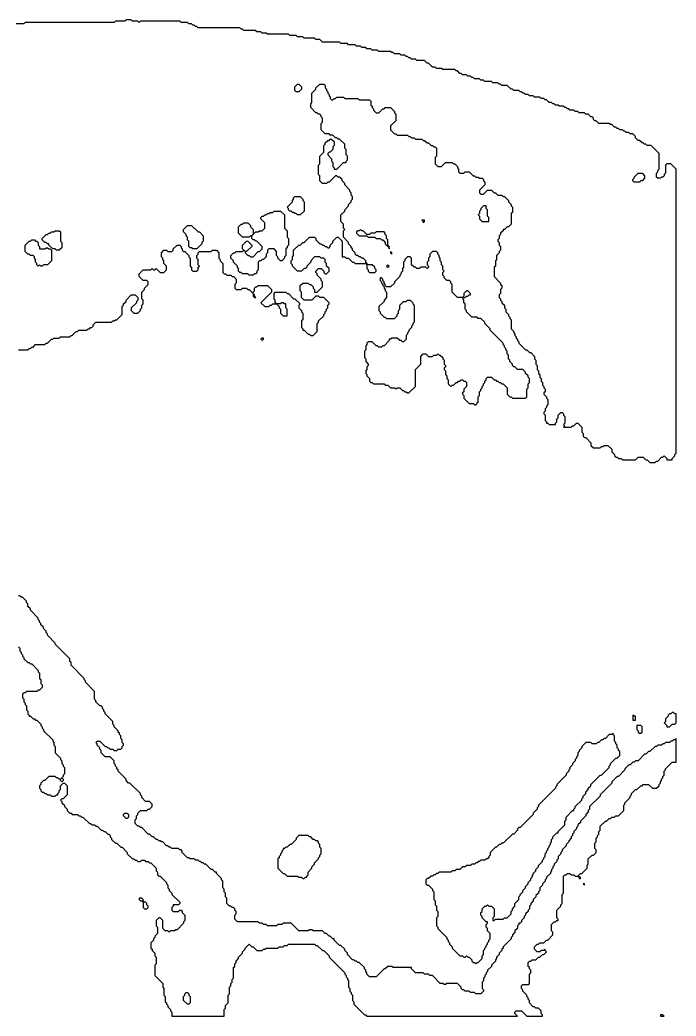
# Model space of a CAD drawing. Header units: millimetres. Extents: x 0 to 500, y 0 to 381.
# Drawn here: x 249 to 499.5, y 0.5 to 381 of the extents above; entities that cross this region are included whole.
import ezdxf

# ---------------------------------------------------------------- set-up
doc = ezdxf.new("R2010")
doc.units = ezdxf.units.MM

msp = doc.modelspace()

# ---------------------------------------------------------------- linework, layer by layer
for points in [[(248.5, 255), (252, 255), (252.5, 255.5), (253, 255.5), (253.5, 256), (254, 256), (255, 257), (258.5, 257), (259, 257.5), (259.5, 257.5), (261, 259), (261.5, 259), (262, 259.5), (264, 259.5), (264.5, 260), (268, 260), (268.5, 260.5), (269, 260.5), (270.5, 262), (271, 262), (271.5, 262.5), (274.5, 262.5), (275, 263), (275.5, 263), (276, 263.5), (276.5, 263.5), (277, 264), (277, 264.5), (278, 265.5), (284, 265.5), (284.5, 266), (285, 266), (285.5, 266.5), (286, 266.5), (288, 268.5), (288, 271.5), (288.5, 272), (288.5, 272.5), (289.5, 273.5), (289.5, 274), (291.5, 276), (293, 276), (294, 275), (294, 274), (293.5, 273.5), (293.5, 273), (291.5, 271), (291.5, 270), (292.5, 269), (294, 269), (295, 270), (295, 270.5), (295.5, 271), (295.5, 272), (296, 272.5), (296, 274), (295.5, 274.5), (295.5, 277), (296.5, 278), (296.5, 278.5), (298, 280), (298, 281), (297.5, 281.5), (296, 281.5), (294.5, 283), (294.5, 284), (296, 285.5), (299, 285.5), (299.5, 286), (300, 285.5), (300.5, 285.5), (301, 286), (302.5, 284.5), (304, 284.5), (305, 285.5), (305, 287), (304, 288), (304, 289), (303.5, 289.5), (303.5, 290), (303, 290.5), (303, 292), (304, 293), (305, 293), (305.5, 292.5), (307, 292.5), (307.5, 293), (307.5, 293.5), (309, 295), (310, 295), (310.5, 294.5), (310.5, 294), (311, 293.5), (311, 293), (311.5, 292.5), (312, 292.5), (313.5, 291), (313.5, 290.5), (314, 290), (314, 287), (314.5, 286.5), (314.5, 285.5), (315, 285), (316.5, 285), (317, 285.5), (317, 286.5), (317.5, 287), (317, 287.5), (317, 289.5), (316.5, 290), (316.5, 291), (317, 291.5), (317, 292), (317.5, 292.5), (322, 292.5), (322.5, 293), (324, 293), (325, 292), (325, 290), (325.5, 289.5), (325.5, 289), (326.5, 288), (326.5, 284.5), (327, 284), (327.5, 284), (328, 283.5), (329.5, 283.5), (330, 283), (330.5, 283), (331.5, 282), (331.5, 280.5), (331, 280), (331, 278.5), (331.5, 278), (333.5, 278), (334, 278.5), (335.5, 278.5), (336, 278), (336.5, 278), (338, 276.5), (338, 275.5), (338.5, 275), (339, 275), (338.5, 275.5), (338.5, 276), (338, 276.5), (338, 277), (338.5, 277.5), (338.5, 278.5), (339, 279), (339.5, 279), (340, 279.5), (343.5, 279.5), (345, 278), (345, 277), (341, 273), (342.5, 271.5), (344, 271.5), (344.5, 272), (345, 272), (345.5, 272.5), (347, 272.5), (348, 271.5), (348, 271), (348.5, 270.5), (348.5, 269), (349.5, 268), (351, 268), (351, 270.5), (350.5, 271), (350.5, 272.5), (350, 272.5), (349.5, 273), (349, 273), (348.5, 272.5), (347, 272.5), (346.5, 273), (346.5, 274), (346, 274.5), (346, 276.5), (346.5, 277), (350.5, 277), (351, 276.5), (351.5, 276.5), (353.5, 274.5), (354, 274.5), (356, 272.5), (355.5, 272), (355.5, 271), (356.5, 270), (356.5, 269.5), (357, 269), (357, 266.5), (356.5, 266), (356.5, 263.5), (357, 263), (357, 262.5), (357.5, 262.5), (359, 261), (359.5, 261), (360, 260.5), (361, 260.5), (362.5, 262), (362.5, 265), (363, 265.5), (363, 266), (365, 268), (365, 268.5), (365.5, 269), (365.5, 269.5), (366, 270), (366, 270.5), (366.5, 271), (366.5, 272), (367, 272.5), (367, 273), (365, 275), (363.5, 275), (363, 275.5), (362, 275.5), (360.5, 274), (357.5, 274), (356.5, 275), (356.5, 277), (356, 277.5), (356, 279.5), (357, 280.5), (359, 280.5), (359.5, 280), (360, 280), (361, 279), (361, 278.5), (361.5, 278), (361.5, 277), (362.5, 277), (364.5, 279), (364.5, 281), (364, 281.5), (364, 282), (362.5, 283.5), (362.5, 284), (362, 284.5), (362, 285), (363, 286), (364, 286), (365, 285), (365, 284.5), (365.5, 284), (366, 284), (367, 285), (367, 286), (366, 287), (366, 288), (365.5, 288.5), (365.5, 289.5), (365, 290), (364, 290), (363.5, 290.5), (361.5, 290.5), (360, 289), (360, 288.5), (358.5, 287), (358.5, 286.5), (358, 286), (357.5, 286), (356.5, 285), (355, 285), (353, 287), (353, 287.5), (352.5, 288), (352.5, 289), (353, 289.5), (353, 290.5), (353.5, 291), (353.5, 293), (355.5, 295), (356, 295), (357, 296), (357.5, 296), (359.5, 298), (361.5, 298), (362, 297.5), (362, 297), (363.5, 295.5), (364, 295.5), (364.5, 295), (365, 295), (365.5, 294.5), (366, 294.5), (366.5, 294), (367, 294), (367.5, 294.5), (367.5, 295), (368.5, 296), (368.5, 296.5), (370, 298), (370.5, 298), (372, 296.5), (372, 290.5), (373, 290.5), (373.5, 290), (374.5, 290), (376, 288.5), (376.5, 288.5), (377, 288), (381, 288), (381.5, 287.5), (381.5, 286), (382, 285.5), (382, 285), (382.5, 284.5), (384.5, 284.5), (385, 285), (385, 285.5), (384.5, 286), (384.5, 286.5), (383.5, 287.5), (382, 287.5), (381, 288.5), (381, 289), (380, 290), (379.5, 290), (379, 290.5), (378.5, 290.5), (378, 291), (377.5, 291), (377, 291.5), (377, 292), (376, 293), (376, 293.5), (375.5, 294), (375.5, 294.5), (374.5, 295.5), (374.5, 296), (372.5, 298), (372.5, 300.5), (373, 301), (372.5, 301.5), (372.5, 303), (371.5, 304), (371.5, 306.5), (373, 308), (373, 308.5), (374.5, 310), (374.5, 310.5), (375.5, 311.5), (375.5, 312), (376, 312.5), (376, 313.5), (375.5, 314), (375.5, 315), (375, 315.5), (375, 316), (373, 318), (373, 318.5), (372, 319.5), (372, 320), (371, 321), (370.5, 321), (370, 321.5), (369.5, 321.5), (367, 319), (366.5, 319), (366, 318.5), (364.5, 318.5), (363.5, 319.5), (363.5, 321.5), (363, 322), (363, 325.5), (363.5, 326), (363.5, 329), (365, 330.5), (365, 333), (365.5, 333.5), (365.5, 334), (366.5, 335), (367, 335), (367.5, 335.5), (368, 335.5), (369, 334.5), (369, 333), (368.5, 332.5), (368.5, 331.5), (367.5, 330.5), (367, 330.5), (366.5, 330), (366.5, 329.5), (368, 328), (368, 327), (368.5, 326.5), (368.5, 325), (369, 324.5), (369, 324), (370, 324), (372.5, 326.5), (373.5, 326.5), (373.5, 327), (374, 327.5), (374, 329), (373.5, 329.5), (373.5, 331.5), (373, 332), (373, 333.5), (371, 335.5), (370.5, 335.5), (370, 336), (369.5, 336), (368.5, 337), (367.5, 337), (367, 337.5), (365.5, 337.5), (364, 339), (364, 341.5), (364.5, 342), (364.5, 343.5), (364, 344), (364, 344.5), (363.5, 345), (363, 345), (362.5, 345.5), (362, 345.5), (360, 347.5), (360, 349), (360.5, 349.5), (360.5, 353), (362, 354.5), (362, 355), (363.5, 356.5), (365, 356.5), (365.5, 356), (365.5, 355), (366, 354.5), (366, 354), (366.5, 353.5), (366.5, 353), (367, 352.5), (367, 352), (367.5, 351.5), (367.5, 351), (368, 350.5), (368.5, 350.5), (369, 351), (369.5, 351), (370, 351.5), (372.5, 351.5), (373, 351), (378, 351), (378.5, 350.5), (382.5, 350.5), (383, 350), (383, 348.5), (383.5, 348), (383.5, 347.5), (384, 347), (384, 346.5), (385, 345.5), (386, 345.5), (387.5, 347), (388, 347), (388.5, 347.5), (390.5, 347.5), (392, 346), (392, 345.5), (392.5, 345), (392.5, 342.5), (390.5, 340.5), (390.5, 339), (392, 337.5), (392.5, 337.5), (393, 337), (397, 337), (397.5, 336.5), (398, 336.5), (398.5, 336), (399.5, 336), (400, 335.5), (402.5, 335.5), (403, 335), (403.5, 335), (404.5, 334), (405, 334), (406, 333), (406.5, 333), (407, 332.5), (407.5, 332.5), (408, 332), (408, 329), (407.5, 328.5), (407.5, 326), (408.5, 325), (410, 325), (411.5, 326.5), (414, 326.5), (414.5, 326), (415, 326), (416, 325), (416, 324.5), (416.5, 324), (416.5, 323), (417, 322.5), (418.5, 322.5), (419, 323), (420.5, 323), (422, 321.5), (422.5, 321.5), (423, 321), (424, 321), (424.5, 320.5), (425.5, 320.5), (426, 320), (426, 319.5), (426.5, 319), (426.5, 318), (424.5, 316), (424.5, 315), (425, 314.5), (426, 314.5), (427.5, 316), (429, 316), (430, 315), (430.5, 315), (431.5, 314), (433, 314), (433.5, 313.5), (434, 313.5), (435.5, 312), (435.5, 311.5), (436.5, 310.5), (436.5, 310), (437, 309.5), (437, 307.5), (436.5, 307), (436.5, 303), (435.5, 302), (435, 302), (434, 301), (433.5, 301), (433.5, 300.5), (432.5, 299.5), (432.5, 299), (432, 298.5), (432, 297.5), (431.5, 297), (431.5, 296.5), (432, 296), (432, 295), (432.5, 294.5), (432.5, 293), (432, 292.5), (432, 292), (431, 291), (431, 289.5), (430.5, 289), (430.5, 287), (430, 286.5), (430, 283), (432.5, 280.5), (432.5, 280), (433, 279.5), (433, 278.5), (432.5, 278), (432.5, 276.5), (432, 276), (432, 275), (432.5, 274.5), (432.5, 274), (433, 273.5), (433, 273), (434, 272), (434, 271), (434.5, 270.5), (434.5, 269.5), (435.5, 268.5), (435.5, 268), (436, 267.5), (436, 267), (436.5, 266.5), (436.5, 263), (437.5, 262), (437.5, 261.5), (438, 261), (438, 260.5), (438.5, 260), (438.5, 259.5), (439, 259), (439, 258.5), (439.5, 258), (439.5, 257.5), (442, 255), (442.5, 255), (443.5, 254), (444, 254), (445.5, 252.5), (445.5, 251.5), (446, 251), (446, 249.5), (446.5, 249), (446.5, 247.5), (447, 247), (447, 246), (447.5, 245.5), (447.5, 244.5), (448, 244), (448, 243), (448.5, 242.5), (448.5, 241.5), (449, 241), (449, 240.5), (449.5, 240), (449.5, 239), (449, 238.5), (449, 238), (450, 237), (450, 236.5), (450.5, 236), (450.5, 234), (450, 233.5), (450, 233), (449.5, 232.5), (449.5, 231.5), (449, 231), (449, 230.5), (449.5, 230), (449.5, 228), (450, 227.5), (450, 227), (450.5, 227), (451, 226.5), (453.5, 226.5), (453.5, 227), (454, 227.5), (454, 228.5), (454.5, 229), (454.5, 230), (455.5, 231), (456, 231), (456.5, 230.5), (456.5, 230), (457, 229.5), (457, 227), (456.5, 226.5), (457, 226), (456.5, 225.5), (459.5, 225.5), (460, 226), (460.5, 226), (461.5, 227), (462, 227), (463.5, 225.5), (463.5, 223.5), (464, 223), (464, 222), (464.5, 221.5), (465, 221.5), (467, 219.5), (467, 218.5), (468, 217.5), (470.5, 217.5), (471, 218), (471.5, 218), (472, 218.5), (473.5, 218.5), (475, 217), (475, 216), (476, 215), (476, 214.5), (476.5, 214), (477, 214), (477.5, 213.5), (478.5, 213.5), (479, 213), (484, 213), (485, 214), (487, 214), (488, 213), (488.5, 213), (489.5, 212), (491.5, 212), (492, 212.5), (492.5, 212.5), (494, 214), (494.5, 214), (495, 214.5), (496, 213.5), (496, 213), (498, 213), (498, 213.5), (499, 214.5), (499, 215), (499.5, 215.5), (499.5, 324), (497.5, 326), (496, 326), (495.5, 325.5), (495.5, 322.5), (495, 322), (495, 321.5), (494.5, 321), (494, 321), (493.5, 320.5), (492.5, 320.5), (492, 321), (492, 322.5), (492.5, 323), (492.5, 323.5), (493, 324), (493, 330), (490, 333), (488.5, 333), (488, 333.5), (487.5, 333.5), (487, 334), (486.5, 334), (485.5, 335), (485, 335), (484, 336), (484, 336.5), (483, 337.5), (482, 337.5), (481.5, 338), (480.5, 338), (480, 338.5), (479.5, 338.5), (479, 339), (478, 339), (477.5, 339.5), (477, 339.5), (476.5, 340), (476, 340), (475, 341), (474.5, 341), (474, 341.5), (470, 341.5), (469, 342.5), (468.5, 342.5), (468, 343), (468, 343.5), (467.5, 344), (467, 344), (466, 345), (465, 345), (464.5, 345.5), (462.5, 345.5), (462, 346), (461, 346), (460.5, 346.5), (459, 346.5), (458.5, 347), (458, 347), (457.5, 347.5), (457, 347.5), (456.5, 348), (455, 348), (454.5, 348.5), (453.5, 348.5), (453, 349), (452.5, 349), (452, 349.5), (451, 349.5), (450, 350.5), (449.5, 350.5), (449, 351), (448, 351), (447.5, 351.5), (445.5, 351.5), (445, 352), (443.5, 352), (443, 352.5), (442, 352.5), (441.5, 353), (441, 353), (440.5, 353.5), (440, 353.5), (439.5, 354), (437.5, 354), (437, 354.5), (436.5, 354.5), (435, 356), (433, 356), (432.5, 356.5), (432, 356.5), (431.5, 357), (429.5, 357), (429, 357.5), (426.5, 357.5), (426, 358), (425, 358), (424.5, 358.5), (422.5, 358.5), (422, 359), (421.5, 359), (421, 359.5), (420, 359.5), (419.5, 360), (418, 360), (417.5, 360.5), (417, 360.5), (416, 361.5), (415.5, 361.5), (415, 362), (410.5, 362), (410, 362.5), (408, 362.5), (407.5, 363), (406.5, 363), (405, 364.5), (404.5, 364.5), (403.5, 365.5), (400.5, 365.5), (400, 366), (398.5, 366), (398, 366.5), (397.5, 366.5), (397, 367), (396.5, 367), (396, 367.5), (394.5, 367.5), (394, 368), (392, 368), (391.5, 368.5), (391, 368.5), (390.5, 369), (386, 369), (385.5, 369.5), (383.5, 369.5), (383, 370), (381.5, 370), (381, 370.5), (379.5, 370.5), (379, 371), (377.5, 371), (377, 371.5), (374.5, 371.5), (374, 372), (371.5, 372), (371, 372.5), (364.5, 372.5), (363.5, 373.5), (362, 373.5), (361.5, 374), (357.5, 374), (357, 374.5), (355, 374.5), (354.5, 375), (352, 375), (351.5, 375.5), (343.5, 375.5), (343, 376), (341.5, 376), (341, 376.5), (339.5, 376.5), (339, 377), (334.5, 377), (334, 377.5), (333.5, 377.5), (333, 378), (317, 378), (316.5, 378.5), (316, 378.5), (315.5, 379), (315, 379), (314.5, 379.5), (313.5, 379.5), (313, 380), (310.5, 380), (310, 380.5), (295, 380.5), (294.5, 380), (294, 380.5), (292, 380.5), (291.5, 381), (289.5, 381), (289, 380.5), (285.5, 380.5), (285, 380), (251, 380), (250.5, 379.5), (247.5, 379.5)], [(248.5, 141.5), (249, 141), (249, 140), (249.5, 139.5), (249.5, 139), (250, 138.5), (250, 138), (250.5, 137.5), (250.5, 137), (252, 135.5), (252.5, 135.5), (253, 135), (253.5, 135), (256, 132.5), (256, 132), (256.5, 131.5), (256.5, 129.5), (257, 129), (257, 127.5), (257.5, 127), (257.5, 126), (256.5, 125), (256, 125), (255.5, 124.5), (251.5, 124.5), (251, 124), (250.5, 124), (250, 123.5), (250, 122), (250.5, 121.5), (250.5, 120.5), (251, 120), (251, 119.5), (251.5, 119), (251.5, 117.5), (252, 117), (252, 116), (252.5, 115.5), (252.5, 115), (253, 115), (254, 114), (254.5, 114), (255, 113.5), (255.5, 113.5), (257, 112), (257, 111.5), (257.5, 111), (257.5, 110.5), (258, 110), (258, 109.5), (261.5, 106), (261.5, 105.5), (262, 105), (262, 104), (262.5, 103.5), (262.5, 101), (264.5, 99), (264.5, 98.5), (265, 98), (265, 97), (265.5, 96.5), (265.5, 96), (266, 95.5), (266, 93), (265.5, 92.5), (265.5, 92), (264.5, 91), (264, 91), (263.5, 91.5), (263, 91.5), (262.5, 92), (260, 92), (258.5, 90.5), (258, 90.5), (257, 89.5), (257, 89), (256.5, 88.5), (256.5, 87.5), (257, 87), (257, 86.5), (257.5, 86), (258, 86), (258.5, 85.5), (259, 85.5), (259.5, 85), (260.5, 85), (261, 84.5), (262.5, 84.5), (263, 85), (263.5, 85), (263.5, 85.5), (264, 86), (264, 86.5), (264.5, 87), (264.5, 88.5), (265.5, 89.5), (266, 89.5), (267, 88.5), (267, 85), (265.5, 83.5), (265, 83.5), (264.5, 83), (265, 82.5), (265, 82), (266, 81), (266, 80.5), (267, 79.5), (267, 79), (268, 78), (268.5, 78), (269, 77.5), (271, 77.5), (271.5, 77), (272, 77), (272.5, 76.5), (273, 76.5), (275.5, 74), (276, 74), (276.5, 73.5), (277.5, 73.5), (278, 73), (278.5, 73), (280, 71.5), (280.5, 71.5), (281, 71), (281.5, 71), (282.5, 70), (283, 70), (283.5, 69.5), (283.5, 69), (284, 68.5), (284, 68), (285.5, 66.5), (286, 66.5), (287.5, 65), (288, 65), (290, 63), (290, 62.5), (292, 60.5), (292.5, 60.5), (293, 60), (293.5, 60), (294, 59.5), (295, 59.5), (295.5, 60), (296.5, 60), (297, 59.5), (298, 59.5), (298.5, 59), (299, 59), (301, 57), (301, 56), (301.5, 55.5), (301.5, 54.5), (302, 54), (302.5, 54), (305, 51.5), (305, 51), (305.5, 50.5), (305.5, 49.5), (306, 49), (306, 48.5), (307, 47.5), (307, 47), (310, 44), (310, 43.5), (309.5, 43), (307.5, 43), (307.5, 42.5), (307, 42), (307, 41), (307.5, 40.5), (309.5, 40.5), (310, 41), (310.5, 41), (311, 40.5), (311, 40), (312, 39), (312, 37), (311.5, 36.5), (311.5, 36), (309, 33.5), (308.5, 33.5), (308, 33), (306.5, 33), (306, 32.5), (305.5, 33), (304.5, 33), (303.5, 34), (303.5, 37), (302.5, 38), (302, 38), (301, 37), (301, 35), (301.5, 34.5), (301.5, 32), (300.5, 31), (300.5, 30.5), (300, 30), (300, 29.5), (299, 28.5), (299, 26.5), (299.5, 26), (299.5, 25.5), (300.5, 24.5), (300.5, 23.5), (301, 23), (301, 20.5), (300.5, 20), (300.5, 16), (303.5, 13), (303.5, 11.5), (304, 11), (304, 8.5), (304.5, 8), (304.5, 6), (305, 5.5), (305, 5), (305.5, 4.5), (305.5, 4), (306.5, 3), (306.5, 2.5), (307, 2), (307, 0.5), (327, 0.5), (327, 3), (327.5, 3.5), (327.5, 4.5), (328.5, 5.5), (328.5, 8.5), (329, 9), (329, 11.5), (329.5, 12), (329.5, 13), (330, 13.5), (330, 14.5), (330.5, 15), (330.5, 19), (331, 19.5), (331, 20.5), (331.5, 21), (331.5, 21.5), (332.5, 22.5), (332.5, 23), (334, 24.5), (334, 25), (335, 26), (335, 26.5), (336.5, 28), (337.5, 27), (338, 27), (339.5, 25.5), (341.5, 25.5), (342, 26), (342.5, 26), (343, 26.5), (347.5, 26.5), (348, 27), (349.5, 27), (350, 27.5), (351, 27.5), (351.5, 28), (361.5, 28), (362, 27.5), (362.5, 27.5), (364.5, 25.5), (365, 25.5), (367, 23.5), (367, 23), (373, 17), (373, 16.5), (373.5, 16), (373.5, 15.5), (374, 15), (374, 14.5), (374.5, 14), (374.5, 11.5), (375, 11), (375, 10), (375.5, 9.5), (375.5, 9), (376, 8.5), (376, 6.5), (376.5, 6), (376.5, 5), (380.5, 1), (381, 1), (381.5, 0.5), (439, 0.5), (438, 1.5), (438, 2), (438.5, 2.5), (440.5, 2.5), (442.5, 0.5), (448.5, 0.5), (448.5, 1), (448, 1.5), (448, 2.5), (447, 3.5), (446, 3.5), (445.5, 4), (445, 4), (443.5, 5.5), (443.5, 6.5), (443, 7), (443, 7.5), (442.5, 8), (442.5, 8.5), (441, 10), (441, 10.5), (440.5, 11), (440.5, 12), (441, 12.5), (443, 12.5), (443.5, 13), (443.5, 16.5), (444, 17), (444, 18), (443.5, 18.5), (443.5, 19), (443, 19.5), (443, 21), (443.5, 21.5), (444, 21.5), (444.5, 22), (446, 22), (447, 23), (447.5, 23), (448.5, 24), (449, 24), (450, 25), (449.5, 25.5), (449.5, 26), (449, 25.5), (448, 25.5), (447.5, 25), (446.5, 25), (445.5, 26), (445.5, 27), (446.5, 28), (447, 28), (447.5, 28.5), (449, 28.5), (450, 29.5), (450.5, 29.5), (452.5, 31.5), (452.5, 32.5), (452, 33), (452, 35.5), (453, 36.5), (453.5, 36.5), (454, 37), (454.5, 37), (454.5, 37.5), (454, 38), (454, 41), (455.5, 42.5), (455.5, 43), (456, 43.5), (456, 47), (456.5, 47.5), (456.5, 54), (457, 54.5), (457.5, 54.5), (458, 55), (459, 55), (459.5, 54.5), (460.5, 54.5), (461, 54), (462, 54), (462.5, 53.5), (462.5, 53), (463, 53), (463, 53.5), (462.5, 53.5), (462, 54), (463, 55), (463.5, 55), (465.5, 57), (465.5, 58), (466, 58.5), (466, 60.5), (467.5, 62), (468, 62), (469, 63), (469, 64), (468.5, 64.5), (468.5, 66.5), (469, 67), (469, 68.5), (469.5, 69), (469.5, 69.5), (470, 70), (470, 71), (470.5, 71.5), (470.5, 73), (472.5, 75), (473, 75), (474, 76), (474.5, 76), (475, 76.5), (476, 76.5), (476.5, 77), (477.5, 77), (479.5, 79), (479.5, 81), (480, 81.5), (480, 82), (482, 84), (482, 84.5), (482.5, 85), (482.5, 85.5), (484, 87), (484.5, 87), (486, 88.5), (486.5, 88.5), (487, 89), (489, 89), (490.5, 87.5), (492, 87.5), (493, 88.5), (493, 89), (493.5, 89.5), (493.5, 90), (494, 90.5), (494, 91), (494.5, 91.5), (494.5, 92), (495, 92.5), (495, 94), (495.5, 94.5), (495.5, 95), (498, 97.5), (499.5, 97.5), (499.5, 106.5), (499, 106), (498.5, 106), (498, 105.5), (497.5, 105.5), (497, 105), (495.5, 105), (495, 104.5), (494.5, 104.5), (494, 104), (492.5, 104), (492, 103.5), (491.5, 103.5), (489.5, 101.5), (489, 101.5), (488, 100.5), (487.5, 100.5), (485, 98), (484, 98), (483.5, 97.5), (483, 97.5), (482, 96.5), (481.5, 96.5), (480, 95), (480, 94.5), (477.5, 92), (477, 92), (475, 90), (475, 89.5), (470.5, 85), (470.5, 84.5), (466.5, 80.5), (466.5, 79.5), (466, 79), (466, 78.5), (465, 77.5), (465, 77), (463, 75), (463, 74.5), (462, 73.5), (462, 73), (461.5, 72.5), (461.5, 72), (460.5, 71), (460.5, 70.5), (460, 70), (460, 69.5), (459.5, 69), (459.5, 68.5), (458.5, 67.5), (458.5, 67), (457.5, 66), (457.5, 65.5), (456, 64), (456, 63.5), (455.5, 63), (455.5, 62.5), (454.5, 61.5), (454.5, 60.5), (454, 60), (454, 59.5), (453, 58.5), (453, 58), (452.5, 57.5), (452.5, 57), (452, 56.5), (452, 56), (451.5, 55.5), (451.5, 55), (450, 53.5), (450, 53), (449.5, 52.5), (449.5, 52), (448.5, 51), (448.5, 50.5), (447.5, 49.5), (447.5, 48.5), (447, 48), (447, 47.5), (446, 46.5), (446, 46), (445, 45), (445, 44.5), (444, 43.5), (444, 43), (443.5, 42.5), (443.5, 41.5), (443, 41), (443, 40.5), (442, 39.5), (442, 39), (441.5, 38.5), (441.5, 38), (440.5, 37), (440.5, 36.5), (440, 36), (439.5, 36), (439.5, 35.5), (439, 35), (439, 34), (438, 33), (438, 32.5), (437, 31.5), (437, 31), (436.5, 30.5), (436.5, 30), (433.5, 27), (433.5, 26.5), (433, 26), (433, 25.5), (432, 24.5), (432, 24), (431, 23), (431, 22.5), (430.5, 22), (430.5, 21.5), (429, 20), (429, 19.5), (427.5, 18), (427.5, 17.5), (427, 17), (427, 16.5), (426.5, 16), (426.5, 15.5), (426, 15), (426, 14), (425.5, 13.5), (425.5, 11), (426, 10.5), (426, 10), (425, 9), (423, 9), (422.5, 9.5), (421, 9.5), (420.5, 10), (419, 10), (418.5, 10.5), (418, 10.5), (417.5, 11), (417.5, 11.5), (416, 13), (412, 13), (411.5, 12.5), (411, 12.5), (410.5, 13), (409.5, 13), (406.5, 16), (405.5, 16), (405, 16.5), (403.5, 16.5), (403, 17), (400, 17), (398.5, 18.5), (398.5, 19), (391.5, 19), (391, 19.5), (389.5, 19.5), (388.5, 18.5), (388, 18.5), (385, 15.5), (382.5, 15.5), (381.5, 16.5), (381.5, 17), (381, 17.5), (381, 18), (380.5, 18.5), (380.5, 19), (378.5, 21), (378, 21), (377.5, 21.5), (377, 21.5), (376.5, 22), (376, 22), (374, 24), (374, 24.5), (373, 25.5), (373, 26), (371.5, 27.5), (371, 27.5), (369, 29.5), (369, 30), (368.5, 30), (367.5, 31), (367, 31), (366, 32), (365.5, 32), (364.5, 33), (361, 33), (360.5, 33.5), (359.5, 33.5), (359, 33), (355.5, 33), (352.5, 36), (349.5, 36), (349, 35.5), (347.5, 35.5), (347, 35), (343.5, 35), (343, 35.5), (342, 35.5), (341.5, 36), (340.5, 36), (340, 36.5), (332, 36.5), (331, 37.5), (331, 39), (331.5, 39.5), (331.5, 40.5), (331, 41), (331, 41.5), (330.5, 42), (330, 42), (329.5, 42.5), (329, 42.5), (328, 43.5), (328, 45.5), (327.5, 46), (327.5, 47.5), (327, 48), (327, 49), (326.5, 49.5), (326.5, 52), (326, 52.5), (326, 53), (324, 55), (324, 55.5), (323.5, 55.5), (322.5, 56.5), (322, 56.5), (320, 58.5), (319.5, 58.5), (319, 59), (318.5, 59), (318, 59.5), (317.5, 59.5), (317, 60), (316, 60), (315.5, 60.5), (314, 60.5), (313.5, 61), (313, 61), (311, 63), (311, 63.5), (310.5, 64), (310, 64), (309.5, 64.5), (307, 64.5), (306.5, 65), (306, 65), (305.5, 65.5), (305, 65.5), (303.5, 67), (303, 67), (302.5, 67.5), (302, 67.5), (301.5, 68), (301, 68), (300, 69), (299.5, 69), (298.5, 70), (298, 70), (295.5, 72.5), (295, 72.5), (294.5, 73), (294, 73), (293, 74), (293, 75.5), (293.5, 76), (293.5, 77), (294, 77.5), (294, 78), (295, 79), (297.5, 79), (298, 79.5), (298.5, 79.5), (299.5, 80.5), (299.5, 81.5), (298.5, 82.5), (297, 82.5), (295.5, 84), (295.5, 84.5), (295, 85), (295, 85.5), (291, 89.5), (290.5, 89.5), (289.5, 90.5), (289.5, 91), (286.5, 94), (286.5, 94.5), (286, 95), (286, 95.5), (285.5, 96), (285.5, 96.5), (285, 97), (285, 98), (283.5, 99.5), (281.5, 99.5), (280, 101), (280, 102), (279.5, 102.5), (279.5, 103), (278.5, 104), (278.5, 104.5), (278, 105), (278.5, 105.5), (279.5, 105.5), (281.5, 103.5), (282, 103.5), (282.5, 103), (283, 103), (283.5, 102.5), (284.5, 102.5), (285, 102), (286, 102), (286.5, 102.5), (287.5, 102.5), (288, 103), (288, 103.5), (288.5, 104), (288.5, 104.5), (288, 105), (288, 106), (287.5, 106.5), (287.5, 107.5), (287, 108), (287, 108.5), (286.5, 109), (286.5, 109.5), (285, 111), (285, 111.5), (284.5, 112), (284.5, 113), (281.5, 116), (281.5, 116.5), (281, 117), (281, 117.5), (280.5, 118), (280.5, 118.5), (280, 119), (279.5, 119), (278, 120.5), (278, 121), (277.5, 121.5), (277.5, 124.5), (274, 128), (274, 128.5), (273.5, 129), (273.5, 129.5), (268.5, 134.5), (268.5, 135.5), (268, 136), (268, 137), (262.5, 142.5), (262.5, 143), (259.5, 146), (259.5, 146.5), (259, 147), (259, 147.5), (258, 148.5), (258, 149), (257, 150), (257, 150.5), (256.5, 151), (256.5, 151.5), (256, 152), (256, 152.5), (253, 155.5), (253, 156), (252, 157), (252, 158), (251.5, 158.5), (251.5, 159), (250, 160.5), (249.5, 160.5), (249, 161), (248.5, 161)]]:
    msp.add_lwpolyline(points)
for points in [[(355, 356.5), (355.5, 356.5), (356.5, 355.5), (356.5, 354.5), (355.5, 353.5), (354.5, 353.5), (354, 354), (354, 355.5)], [(485, 322.5), (486.5, 322.5), (487.5, 321.5), (487.5, 320.5), (486.5, 319.5), (486, 319.5), (485.5, 319), (483.5, 319), (483, 319.5), (483, 320), (483.5, 320.5), (483.5, 321)], [(353.5, 313), (354, 313.5), (356, 313.5), (357, 312.5), (357, 312), (357.5, 311.5), (357.5, 308), (356, 306.5), (355, 306.5), (354.5, 307), (354, 307), (353.5, 307.5), (353, 307.5), (352.5, 308), (352, 308), (351.5, 308.5), (351.5, 309), (351, 309.5), (353, 311.5), (353, 312), (353.5, 312.5)], [(426, 310), (425, 309), (425, 308.5), (424.5, 308), (424.5, 307), (424, 306.5), (424.5, 306), (424.5, 305), (425.5, 304), (428, 304), (428, 305.5), (427.5, 306), (427.5, 308.5), (427, 309), (427, 310)], [(345.5, 307.5), (346, 308), (348.5, 308), (350, 306.5), (350, 301.5), (351, 300.5), (351, 298), (351.5, 297.5), (351.5, 295), (351, 294.5), (351, 294), (350.5, 293.5), (350.5, 291), (350, 290.5), (350, 290), (349, 289), (348.5, 289), (347.5, 290), (347.5, 290.5), (347, 291), (347, 292.5), (346, 293.5), (344, 293.5), (343.5, 293), (343.5, 292), (343, 291.5), (343, 290.5), (342, 289.5), (341.5, 289.5), (341, 289), (340.5, 289), (340, 288.5), (340, 285.5), (339.5, 285), (339.5, 284.5), (339, 284), (338.5, 284), (338, 283.5), (336.5, 283.5), (336, 284), (334, 284), (333.5, 284.5), (333, 284.5), (332.5, 285), (332.5, 286), (332, 286.5), (332, 287), (330.5, 288.5), (330.5, 289), (329.5, 290), (329.5, 291), (330.5, 292), (331, 292), (331.5, 292.5), (334, 292.5), (334.5, 293), (335, 292.5), (335, 292), (336, 291), (336.5, 291), (337, 290.5), (338, 290.5), (340, 292.5), (340.5, 292.5), (341.5, 293.5), (341.5, 294.5), (339.5, 296.5), (339, 296.5), (338.5, 297), (338, 297), (337.5, 297.5), (337.5, 298.5), (339, 300), (340, 300), (340.5, 300.5), (341.5, 300.5), (342.5, 301.5), (342.5, 303.5), (341, 305), (341, 305.5), (341.5, 306), (342, 306), (342.5, 306.5), (343, 306.5), (343.5, 307), (344, 307), (344.5, 307.5)], [(402.5, 304.5), (403, 304), (403, 303.5), (403.5, 304), (403.5, 304.5)], [(313, 302.5), (314.5, 302.5), (317, 300), (317.5, 300), (319, 298.5), (319, 296.5), (318.5, 296), (318.5, 295.5), (316.5, 293.5), (315, 293.5), (314.5, 294), (314, 294), (313.5, 294.5), (313.5, 296.5), (313, 297), (313, 298), (312.5, 298.5), (312.5, 299), (311.5, 300), (311.5, 301)], [(334, 303), (334.5, 303.5), (336, 303.5), (337, 302.5), (337, 302), (338, 301), (338, 299), (337.5, 298.5), (337, 298.5), (336.5, 298), (334, 298), (332.5, 299.5), (332.5, 302), (333.5, 303)], [(379, 301), (378.5, 300.5), (378, 300.5), (377.5, 300), (377.5, 299.5), (378.5, 298.5), (381.5, 298.5), (382, 298), (384.5, 298), (385, 297.5), (386.5, 297.5), (387, 297), (387.5, 297), (388.5, 296), (388.5, 295.5), (390, 294), (390, 293.5), (390, 294.5), (389.5, 295), (389.5, 297), (389, 297.5), (389, 298.5), (388.5, 299), (388.5, 299.5), (388, 300), (385, 300), (384.5, 299.5), (383, 299.5), (382.5, 299), (381.5, 299), (380, 300.5), (379.5, 300.5)], [(253, 296.5), (253.5, 297), (254.5, 297), (255, 296.5), (255.5, 296.5), (256, 296), (256, 295), (256.5, 294.5), (256.5, 293.5), (258.5, 293.5), (259, 294), (259.5, 294), (260, 293.5), (260.5, 293.5), (261, 293), (261, 289), (259.5, 287.5), (258, 287.5), (257.5, 287), (257, 287), (256.5, 287.5), (256, 287), (255.5, 287.5), (255.5, 288), (255, 288.5), (255, 289.5), (254.5, 290), (254.5, 290.5), (254, 291), (253, 291), (252.5, 291.5), (252, 291.5), (251, 292.5), (251, 295), (252.5, 296.5)], [(262, 300), (262.5, 300.5), (264, 300.5), (264.5, 300), (264.5, 296.5), (265, 296), (265, 294), (264, 293), (263, 293), (262.5, 293.5), (261.5, 293.5), (260, 295), (260, 295.5), (259.5, 295.5), (259, 296), (258.5, 296), (257.5, 297), (257.5, 297.5), (259, 299), (259.5, 299), (260, 299.5), (260.5, 299.5), (261, 300)], [(335.5, 296.5), (336, 296.5), (337.5, 295), (337.5, 294.5), (335.5, 292.5), (335, 292.5), (334, 293.5), (334, 295)], [(406.5, 292.5), (405.5, 291.5), (405.5, 290.5), (405, 290), (405, 289), (404.5, 288.5), (404.5, 287.5), (405, 287), (405, 286.5), (404.5, 286), (404, 286.5), (402, 286.5), (401.5, 286), (400.5, 286), (400, 286.5), (399.5, 286.5), (398.5, 287.5), (398.5, 290), (398, 290.5), (397, 290.5), (396, 289.5), (396, 289), (395.5, 288.5), (395.5, 286.5), (395, 286), (395, 285), (394.5, 284.5), (394.5, 284), (394, 283.5), (394, 283), (392, 281), (392, 280.5), (390.5, 279), (389, 279), (388.5, 279.5), (388.5, 280), (388, 280.5), (388, 281), (387.5, 281.5), (387.5, 282), (387, 282.5), (386.5, 282.5), (386.5, 281.5), (387, 281), (387, 280.5), (387.5, 280), (387.5, 279.5), (388, 279), (388, 278.5), (388.5, 278), (388.5, 277.5), (389, 277), (389, 275), (388, 274), (388, 273.5), (386, 271.5), (386, 270), (386.5, 269.5), (386.5, 269), (388, 267.5), (388.5, 267.5), (389, 267), (392, 267), (393, 268), (393, 268.5), (393.5, 269), (393.5, 270), (394, 270.5), (394, 272), (395.5, 273.5), (396.5, 273.5), (397, 274), (398, 274), (399, 273), (399, 272.5), (399.5, 272), (399.5, 265.5), (399, 265), (399, 264.5), (398.5, 264), (398.5, 263.5), (397.5, 262.5), (397.5, 262), (397, 261.5), (397, 261), (396.5, 260.5), (396.5, 259), (395.5, 258), (395, 258), (394.5, 258.5), (394, 258.5), (393, 259.5), (391, 259.5), (390.5, 259), (390, 259), (390, 258.5), (388, 256.5), (387.5, 256.5), (387, 256), (386, 256), (385.5, 256.5), (385, 256.5), (383.5, 258), (382, 258), (381.5, 257.5), (381.5, 257), (381, 256.5), (381, 255), (380.5, 254.5), (380.5, 252), (381, 251.5), (381, 250.5), (382, 249.5), (382, 249), (381.5, 248.5), (381.5, 247.5), (381, 247), (381, 246), (381.5, 245.5), (381.5, 245), (382.5, 244), (382.5, 243), (383, 242.5), (383.5, 242.5), (384, 242), (388, 242), (388.5, 241.5), (389.5, 241.5), (390.5, 240.5), (392, 240.5), (392.5, 240), (393, 240.5), (394, 240.5), (395, 239.5), (395.5, 239.5), (396, 239), (396.5, 239), (397, 238.5), (397.5, 238.5), (400, 241), (400, 247.5), (402, 249.5), (402, 252.5), (403, 253.5), (404, 253.5), (405, 252.5), (406.5, 252.5), (407, 253), (408, 253), (408.5, 253.5), (409, 253), (409.5, 253), (410.5, 252), (410.5, 251.5), (411, 251), (411, 249.5), (411.5, 249), (411.5, 248.5), (411, 248), (411, 247.5), (411.5, 247), (411.5, 245.5), (412, 245), (412, 244), (412.5, 243.5), (412.5, 242), (413.5, 241), (414, 241.5), (414.5, 241.5), (415.5, 242.5), (416, 242.5), (416.5, 243), (417, 243), (417.5, 243.5), (418, 243.5), (418.5, 243), (419, 243), (419.5, 242.5), (419.5, 241), (418.5, 240), (418.5, 239), (418, 238.5), (418, 238), (418.5, 237.5), (418.5, 236.5), (420.5, 234.5), (422, 234.5), (422.5, 234), (423, 234), (424, 235), (424, 237), (424.5, 237.5), (424.5, 239), (425, 239.5), (425, 240), (425.5, 240.5), (425.5, 241), (426, 241.5), (426, 242), (426.5, 242.5), (426.5, 243), (427, 243.5), (427, 244), (427.5, 244.5), (429, 244.5), (430, 243.5), (430.5, 243.5), (431, 243), (431.5, 243), (432, 242.5), (432.5, 242.5), (433, 242), (433.5, 242), (435, 240.5), (435, 238), (436, 237), (436.5, 237), (437, 236.5), (442, 236.5), (442.5, 237), (442.5, 240), (443, 240.5), (443, 242), (443.5, 242.5), (443.5, 244), (443, 244.5), (443, 245), (442, 246), (442, 246.5), (441, 247.5), (439, 247.5), (438, 248.5), (437.5, 248.5), (437, 249), (437, 249.5), (436, 250.5), (436, 251), (435.5, 251.5), (435.5, 253), (435, 253.5), (435, 254.5), (434.5, 255), (434.5, 255.5), (434, 256), (434, 256.5), (433.5, 257), (433.5, 257.5), (428.5, 262.5), (428.5, 263), (426.5, 265), (426.5, 265.5), (425, 267), (424, 267), (423.5, 267.5), (421.5, 267.5), (419.5, 269.5), (419.5, 270), (419, 270.5), (419, 272.5), (418.5, 273), (418.5, 274), (418, 274.5), (418.5, 275), (419, 275), (419.5, 275.5), (420, 275.5), (420.5, 276), (421, 276), (421, 276.5), (420, 277.5), (419.5, 277.5), (418.5, 276.5), (418.5, 275.5), (418, 275), (416, 275), (414, 277), (414, 280), (413.5, 280.5), (413.5, 281), (413, 281.5), (412, 281.5), (411, 282.5), (411, 283), (410.5, 283.5), (410.5, 284.5), (411, 285), (410.5, 285.5), (410.5, 287), (410, 287.5), (410, 288.5), (409.5, 289), (409.5, 290), (409, 290.5), (409, 291), (408.5, 291.5), (408.5, 292), (408, 292.5)], [(390.5, 292.5), (390.5, 292), (391, 291.5), (391, 292)], [(389.5, 287.5), (389, 287), (389.5, 286.5), (390, 287)], [(341.5, 259.5), (341, 259), (341.5, 258.5), (342, 259), (342, 259.5)], [(483, 115.5), (483, 113.5), (484, 113.5), (484, 115), (483.5, 115)], [(498, 116.5), (497.5, 116), (497, 116), (496.5, 115.5), (496.5, 115), (495.5, 114), (495.5, 113), (495, 112.5), (496, 111.5), (496, 111), (497, 111), (498, 112), (499, 112), (499.5, 112.5), (499.5, 116), (499, 116), (498.5, 116.5)], [(484.5, 111.5), (484.5, 110), (485, 109.5), (485, 109), (485.5, 108.5), (486, 108.5), (486.5, 109), (486.5, 111), (486, 111.5)], [(475.5, 108.5), (475, 108), (474, 108), (472.5, 106.5), (472, 106.5), (471.5, 106), (471, 106), (470, 105), (469.5, 105), (469, 104.5), (467.5, 104.5), (467, 105), (465, 105), (463.5, 103.5), (463.5, 103), (462.5, 102), (462.5, 101.5), (462, 101), (462, 100), (461.5, 99.5), (461.5, 99), (461, 98.5), (461, 98), (460, 97), (460, 96.5), (459, 95.5), (459, 95), (458.5, 94.5), (458.5, 94), (457.5, 93), (457.5, 92.5), (454, 89), (454, 88.5), (453.5, 88), (453.5, 87.5), (447, 81), (447, 80.5), (446.5, 80), (446.5, 79.5), (445, 78), (445, 77.5), (440, 72.5), (439.5, 72.5), (439, 72), (439, 71.5), (437.5, 70), (437, 70), (433.5, 66.5), (433, 66.5), (432.5, 66), (432, 66), (431, 65), (430.5, 65), (428.5, 63), (428.5, 62), (428, 61.5), (428, 61), (427.5, 60.5), (427, 60.5), (426.5, 60), (425, 60), (424.5, 59.5), (424, 59.5), (423.5, 59), (423, 59), (422.5, 58.5), (421.5, 58.5), (421, 58), (419.5, 58), (419, 57.5), (418, 57.5), (417, 56.5), (415.5, 56.5), (415, 56), (414, 56), (413.5, 55.5), (409, 55.5), (408.5, 55), (408, 55), (407.5, 54.5), (407, 54.5), (406.5, 54), (406, 54), (405, 53), (404.5, 53), (404, 52.5), (404, 51), (404.5, 50.5), (405, 50.5), (406.5, 49), (406.5, 48.5), (407, 48), (407, 45), (407.5, 44.5), (407.5, 43), (408, 42.5), (408, 41), (408.5, 40.5), (408.5, 38.5), (408, 38), (408, 35), (408.5, 34.5), (408.5, 34), (412, 30.5), (412, 30), (412.5, 29.5), (412.5, 29), (413, 28.5), (413, 28), (414, 27), (414, 26.5), (417, 23.5), (418, 23.5), (418.5, 23), (419, 23), (419.5, 23.5), (420, 23), (420.5, 23), (421.5, 22), (421.5, 21.5), (422, 21), (422.5, 21), (423, 20.5), (423.5, 21), (424, 21), (425.5, 22.5), (425.5, 23.5), (426, 24), (426, 25.5), (426.5, 26), (426.5, 26.5), (427, 27), (427, 27.5), (427.5, 28), (427.5, 28.5), (428, 29), (428, 29.5), (428.5, 30), (428.5, 32), (427.5, 33), (427.5, 34), (427, 34.5), (427, 35.5), (427.5, 36), (427.5, 36.5), (427, 36.5), (425.5, 38), (425.5, 38.5), (425, 39), (425, 40), (425.5, 40.5), (425.5, 41.5), (426.5, 42.5), (427, 42.5), (427.5, 43), (428, 42.5), (429, 42.5), (430, 41.5), (430, 38.5), (429.5, 38), (429.5, 37), (430, 37), (430.5, 37.5), (433.5, 37.5), (434, 38), (435, 38), (436.5, 39.5), (436.5, 40.5), (437, 41), (437, 41.5), (438, 42.5), (438, 43.5), (439.5, 45), (439.5, 46), (440, 46.5), (440, 47), (441, 48), (441, 48.5), (442, 49.5), (442, 50), (443, 51), (443, 51.5), (444, 52.5), (444, 53), (444.5, 53.5), (444.5, 54), (445, 54.5), (445, 55), (446, 56), (446, 56.5), (447, 57.5), (447, 58), (448.5, 59.5), (448.5, 60), (449, 60.5), (449, 61), (449.5, 61.5), (449.5, 62.5), (450, 63), (450, 63.5), (450.5, 64), (450.5, 64.5), (451, 65), (451, 65.5), (451.5, 66), (451.5, 66.5), (452, 67), (452, 68), (452.5, 68.5), (452.5, 69), (454, 70.5), (454.5, 70.5), (454.5, 71), (457, 73.5), (457, 75), (457.5, 75.5), (457.5, 76.5), (460, 79), (460.5, 79), (460.5, 79.5), (461, 80), (461, 80.5), (463.5, 83), (463.5, 83.5), (464, 84), (464, 84.5), (465, 85.5), (465, 86), (466, 87), (466, 87.5), (467, 88.5), (467, 89), (470.5, 92.5), (471, 92.5), (474, 95.5), (474, 96), (474.5, 96.5), (474.5, 97), (476.5, 99), (477, 99), (478, 100), (478, 101.5), (477.5, 102), (477.5, 102.5), (477, 103), (477, 104), (476.5, 104.5), (476.5, 105), (476, 105.5), (476, 107.5), (475.5, 108)], [(264.5, 91), (265, 91.5), (265.5, 91), (265.5, 90.5), (265, 90), (264.5, 90.5)], [(288.5, 77.5), (289, 78), (290, 78), (290.5, 77.5), (290.5, 76.5), (290, 76), (289.5, 76), (288.5, 77)], [(355.5, 69.5), (354.5, 68.5), (354.5, 68), (352.5, 66), (352, 66), (351, 65), (350.5, 65), (350, 64.5), (349.5, 64.5), (349.5, 64), (349, 63.5), (349, 63), (348.5, 62.5), (348.5, 62), (348, 61.5), (348, 61), (347.5, 60.5), (347.5, 57), (349.5, 55), (350, 55), (351, 54), (355, 54), (355.5, 53.5), (356.5, 53.5), (357, 53), (357.5, 53), (358, 53.5), (358.5, 53.5), (358.5, 54), (359, 54.5), (359, 55.5), (360.5, 57), (360.5, 57.5), (361.5, 58.5), (361.5, 59), (363, 60.5), (363, 61), (363.5, 61.5), (363.5, 62), (364, 62.5), (364, 64.5), (363.5, 65), (363.5, 66), (363, 66.5), (363, 67), (362.5, 67.5), (362, 67.5), (361.5, 68), (361, 68), (360, 69), (359.5, 69), (359, 69.5)], [(464, 51), (464.5, 50.5), (464.5, 51)], [(294.5, 45.5), (294.5, 45), (295, 44.5), (295.5, 44.5), (296, 44), (296, 42), (296.5, 41.5), (297.5, 41.5), (298, 42), (298, 42.5), (297.5, 43), (297.5, 43.5), (297, 44), (296.5, 44), (296, 44.5), (296, 45), (295.5, 45.5)], [(312, 9), (312.5, 9.5), (313, 9.5), (313.5, 9), (313.5, 8.5), (314, 8), (314, 5.5), (313.5, 5), (313, 5), (311.5, 6.5), (311.5, 8), (312, 8.5)], [(493.5, 1), (493.5, 0.5), (495, 0.5), (494.5, 1)]]:
    msp.add_lwpolyline(points, close=True)

doc.saveas('drawing.dxf')
